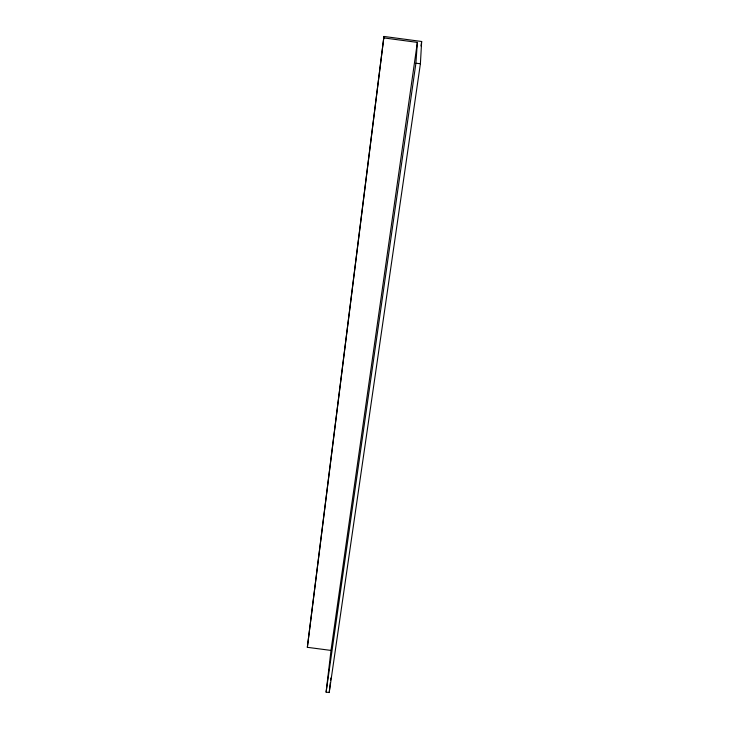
<?xml version="1.0" encoding="UTF-8"?>
<svg xmlns="http://www.w3.org/2000/svg" width="729" height="729" viewBox="0 0 729 729"><rect width="100%" height="100%" fill="white"/><g stroke="black" fill="none" stroke-linecap="round" stroke-linejoin="round"><path stroke-width="1.09" d="M420.396 63.778L421.654 41.489L383.946 36.45L307.346 647.316L331.002 650.423L326.109 692.14L329.207 692.55L420.396 63.778L415.913 63.177L417.362 42.391L383.691 37.89M329.207 692.55L330.346 682.49M330.601 680.248L330.857 678.016M383.946 36.45L307.346 647.316M331.002 650.423L417.362 42.391M326.109 692.14L415.913 63.177M420.998 46L421.654 41.489"/></g></svg>
